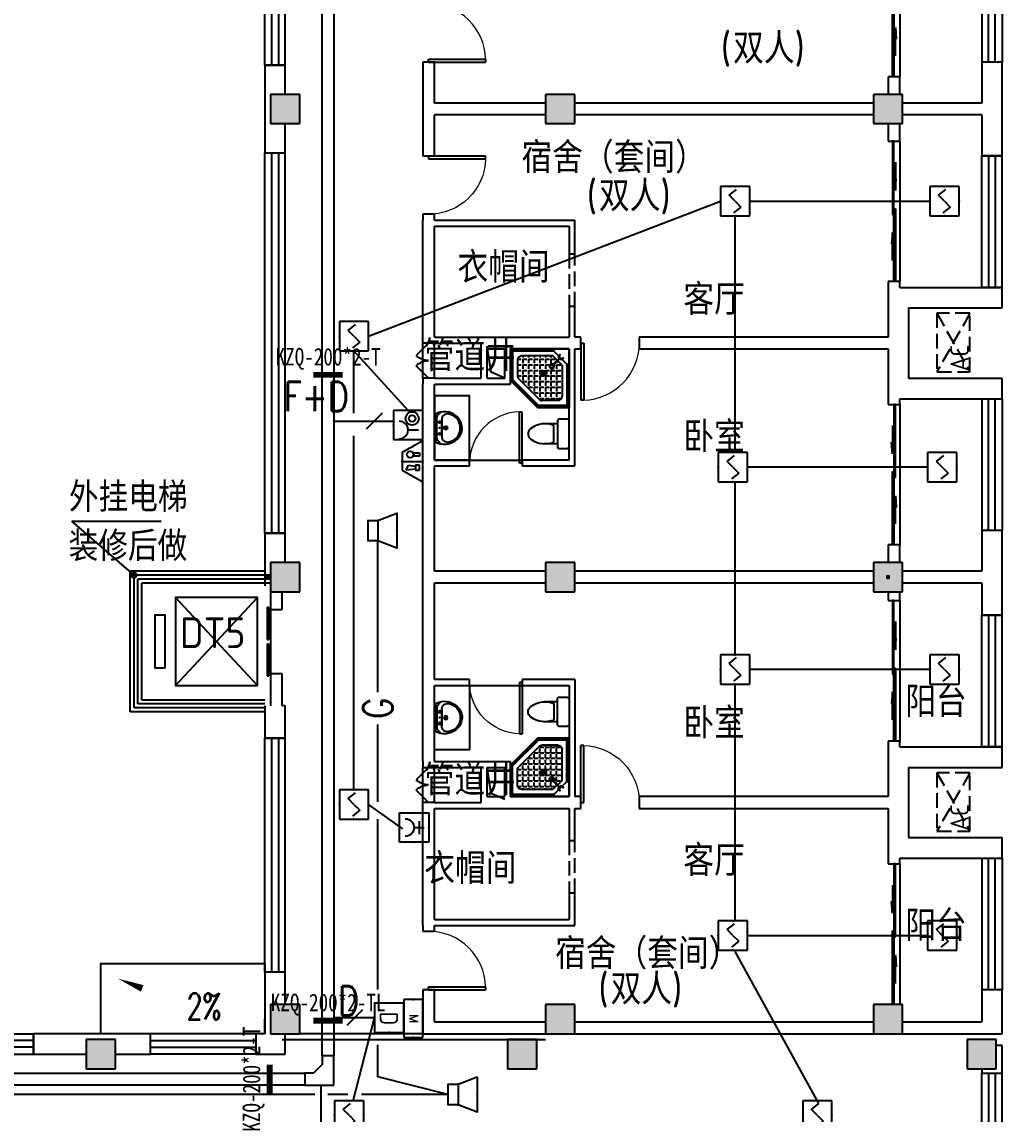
# Model space of a CAD drawing. Extents: x 1725663 to 4653551, y -550461 to 248782.
# Drawn here: x 2376593 to 2393343, y -236846 to -218182 of the extents above; entities that cross this region are included whole.
import ezdxf
from ezdxf.enums import TextEntityAlignment as Align

# ---------------------------------------------------------------- set-up
doc = ezdxf.new("R2010")
doc.units = 0
doc.header["$LTSCALE"] = 1000
doc.linetypes.add('DASH', pattern=[0.35, 0.25, -0.1])
for name, color, linetype in [('0-底图', 7, 'Continuous'), ('A-FLOR-EVTR', 51, 'Continuous'), ('CABLETRAY', 4, 'Continuous'), ('CLAYER', 7, 'Continuous'), ('COLUMN', 255, 'Continuous'), ('DIM-消防', 3, 'Continuous'), ('DIM_LEAD', 3, 'Continuous'), ('DIM_SYMB', 3, 'Continuous'), ('DOOR_FIRE', 4, 'Continuous'), ('EQUIP-广播', 3, 'Continuous'), ('EQUIP-消防', 3, 'Continuous'), ('fur', 253, 'Continuous'), ('PROMPT', 1, 'Continuous'), ('PUB_HATCH', 8, 'Continuous'), ('PUB_TEXT', 7, 'Continuous'), ('WALL', 2, 'Continuous'), ('WINDOW', 4, 'Continuous'), ('WIRE-消防', 1, 'Continuous'), ('WP_F', 1, 'Continuous'), ('抗震支吊架', 2, 'Continuous'), ('洁具', 213, 'Continuous'), ('空调外机', 211, 'Continuous')]:
    doc.layers.add(name, color=color, linetype=linetype)
doc.styles.add('_TCH_DIM', font='SIMPLEX', dxfattribs={"width": 0.8, "height": 5, "bigfont": 'HZTXT'})
doc.styles.add('_TEL_ATTDEF', font='gbenor', dxfattribs={"bigfont": 'gbcbig'})
doc.styles.add('_TEL_DIM', font='SIMPLEX', dxfattribs={"width": 0.8, "height": 3.5, "bigfont": 'HZTXT'})
doc.styles.add('HZ', font='rs.shx', dxfattribs={"width": 0.8, "bigfont": 'hztxt.shx'})
doc.styles.add('kzcad', font='', dxfattribs={"width": 0.8})
doc.styles.get("Standard").update_dxf_attribs({"font": 'geniso.shx', "bigfont": 'hztxt.shx'})
doc.styles.get('kzcad').set_extended_font_data('SimSun')

# ---------------------------------------------------------------- blocks, each defined once
blk = doc.blocks.new('$equip$00002656')
for p, q in [((-0.5, 1), (-0.5, 0)), ((0.5, 1), (-0.5, 1)), ((0.5, 0), (0.5, 1)), ((0, 0.5), (0, 0.15)), ((-0.5, 0), (0.5, 0)), ((-0.219, 0.331), (0.222, 0.331))]:
    blk.add_line(p, q)
at = {"const_width": 0.04}
blk.add_lwpolyline([(-0.5, 1), (0.5, 1), (0.5, 0), (-0.5, 0), (-0.5, 1), (0.5, 1)], dxfattribs=at)
blk.add_arc((0, 0.8), 0.3, 180, 0)
for p in [(0, 1), (-0.5, 0.5), (0.5, 0.5), (0, 0)]:
    blk.add_point(p)
at = {"color": 7, "flags": 1}
for tag, height, p in [('B', 0.4, (0.762, 0.292)), ('A', 0.00002, (0, 0))]:
    blk.add_attdef(tag, text='', height=height, dxfattribs=at).set_placement(p, align=Align.MIDDLE_CENTER)
blk = doc.blocks.new('A$C29581A72')
at = {"layer": 'EQUIP-消防', "xscale": 500, "yscale": 500, "zscale": 500}
blk.add_blockref('$equip$00002656', (358, 98), dxfattribs=at)
at = {"style": 'HZ', "flags": 1}
for tag in ['WHAT', 'SPEC', 'UNIT']:
    blk.add_attdef(tag, (375, 0), '', height=0.001, dxfattribs=at)
blk = doc.blocks.new('$Equip$00002649')
for p, q in [((-0.5, 0.5), (-0.5, -0.5)), ((0.5, 0.5), (-0.5, 0.5)), ((-0.2, 0.2), (0.05, 0.4)), ((0.5, -0.5), (0.5, 0.5)), ((0, 0), (-0.2, 0.2)), ((0, 0), (0.2, -0.2)), ((0.2, -0.2), (-0.05, -0.4)), ((-0.5, -0.5), (0.5, -0.5))]:
    blk.add_line(p, q)
at = {"const_width": 0.02}
blk.add_lwpolyline([(-0.5, 0.5), (0.5, 0.5), (0.5, -0.5), (-0.5, -0.5), (-0.5, 0.5), (0.5, 0.5)], dxfattribs=at)
for p in [(0, 0.5), (-0.5, 0), (0.5, 0), (0, -0.5)]:
    blk.add_point(p)
at = {"color": 7, "flags": 1}
for tag, height, p in [('A', 0.00002, (0, 0)), ('B', 0.4, (0.762, -0.208))]:
    blk.add_attdef(tag, text='', height=height, dxfattribs=at).set_placement(p, align=Align.MIDDLE_CENTER)
blk = doc.blocks.new('$equip_U$00000157(WIN7-PC-dian)')
for p, q in [((-0.65, 0.65), (-0.65, 0)), ((0.65, 0.65), (-0.65, 0.65)), ((0.65, 0), (0.65, 0.65)), ((-0.65, 0), (0.65, 0))]:
    blk.add_line(p, q)
for p in [(0.041, 0.65), (-0.65, 0.325), (0.041, 0), (0.65, 0.325)]:
    blk.add_point(p)
at = {"color": 7, "style": '_TEL_DIM'}
blk.add_attdef('$TEXT$', text='', height=0.3, dxfattribs=at).set_placement((0.006, 0.343), align=Align.MIDDLE_CENTER)
at = {"color": 7, "style": '_TEL_DIM', "flags": 1}
for tag in ['A', 'REMARK']:
    blk.add_attdef(tag, text='', height=0.00002, dxfattribs=at).set_placement((0, 0), align=Align.MIDDLE_CENTER)
at = {"layer": 'EQUIP-消防', "color": 7, "style": '_TEL_DIM', "flags": 1}
blk.add_attdef('REMARK', text='', height=0.00002, dxfattribs=at).set_placement((0, 0), align=Align.MIDDLE_CENTER)
blk.add_attdef('REMARK', text='', height=0.00002, dxfattribs=at).set_placement((0, 0), align=Align.MIDDLE_CENTER)
blk = doc.blocks.new('$equip$00002755')
for p, q in [((0.5, 0.5), (-0.5, 0.5)), ((-0.5, 0.5), (-0.5, -0.5)), ((0.5, -0.5), (0.5, 0.5)), ((-0.5, -0.5), (0.5, -0.5))]:
    blk.add_line(p, q)
at = {"const_width": 0.04}
blk.add_lwpolyline([(-0.5, 0.5), (0.5, 0.5), (0.5, -0.5), (-0.5, -0.5), (-0.5, 0.5), (0.5, 0.5)], dxfattribs=at)
for p in [(0, 0.5), (-0.5, 0), (0.5, 0), (-0.027, -0.5)]:
    blk.add_point(p)
at = {"color": 7}
blk.add_attdef('$TEXT$', text='', height=0.4, dxfattribs=at).set_placement((0.026, -0.008), align=Align.MIDDLE_CENTER)
at = {"color": 7, "flags": 1}
for tag, height, p in [('A', 0.00002, (0, 0)), ('B', 0.4, (0.755, -0.254))]:
    blk.add_attdef(tag, text='', height=height, dxfattribs=at).set_placement(p, align=Align.MIDDLE_CENTER)
blk = doc.blocks.new('$equip$00002655')
for p, q in [((-0.5, 1), (-0.5, 0)), ((0.5, 1), (-0.5, 1)), ((0.5, 0), (0.5, 1)), ((-0.169, 0.5), (-0.169, 0.15)), ((-0.5, 0), (0.5, 0))]:
    blk.add_line(p, q)
at = {"const_width": 0.04}
blk.add_lwpolyline([(-0.5, 1), (0.5, 1), (0.5, 0), (-0.5, 0), (-0.5, 1), (0.5, 1)], dxfattribs=at)
for radius in [0.226, 0.113]:
    blk.add_circle((0.227, 0.36), radius)
blk.add_arc((-0.169, 0.8), 0.3, 180, 0)
for p in [(0, 1), (-0.5, 0.5), (0.5, 0.5), (0, 0)]:
    blk.add_point(p)
at = {"color": 7, "flags": 1}
for tag, height, p in [('B', 0.4, (0.762, 0.292)), ('A', 0.00002, (0, 0))]:
    blk.add_attdef(tag, text='', height=height, dxfattribs=at).set_placement(p, align=Align.MIDDLE_CENTER)
blk = doc.blocks.new('$equip$00002679')
for p, q in [((-0.3, 0.699), (-0.703, 0)), ((-0.264, 0.249), (-0.304, 0.569)), ((-0.304, 0.569), (-0.128, 0.489)), ((0.3, 0.699), (-0.3, 0.699)), ((0.3, 0.699), (-0.3, 0.699)), ((-0.128, 0.489), (-0.168, 0.249)), ((0, 0.699), (0, 0)), ((0.703, 0), (0.3, 0.699)), ((-0.703, 0), (0.703, 0)), ((-0.304, 0.249), (-0.304, 0.113)), ((-0.128, 0.249), (-0.304, 0.249)), ((-0.304, 0.113), (-0.128, 0.113)), ((-0.128, 0.113), (-0.128, 0.249)), ((0.174, 0.11), (0.174, 0.338)), ((0.294, 0.11), (0.174, 0.11)), ((0.294, 0.338), (0.294, 0.11))]:
    blk.add_line(p, q)
at = {"const_width": 0.04}
for points in [[(-0.299, 0.699), (0.301, 0.699), (0.703, 0), (-0.702, 0), (-0.299, 0.699), (0.301, 0.699)], [(-0.3, 0.699), (0.3, 0.699), (0.703, 0), (-0.703, 0), (-0.3, 0.699), (0.3, 0.699)]]:
    blk.add_lwpolyline(points, dxfattribs=at)
blk.add_circle((0.234, 0.43), 0.111)
for p in [(0, 0.699), (-0.501, 0.349), (0, 0), (0.502, 0.349)]:
    blk.add_point(p)
at = {"color": 7, "flags": 1}
for tag, height, p in [('B', 0.4, (0.961, 0.299)), ('A', 0.00002, (0, 0))]:
    blk.add_attdef(tag, text='', height=height, dxfattribs=at).set_placement(p, align=Align.MIDDLE_CENTER)
blk = doc.blocks.new('$TelecSys$00000111')
blk.add_line((0.268, 0.268), (-0.268, -0.268))
at = {"color": 7, "style": '_TEL_DIM', "width": 0.8}
blk.add_attdef('N', text='', height=1, dxfattribs=at).set_placement((-0.212, 0.579), align=Align.MIDDLE)
blk = doc.blocks.new('$equip$00002982')
for p, q in [((0.35, 0.35), (1, 0.6)), ((1, 0.6), (1, -0.6)), ((0, 0.35), (0.35, 0.35)), ((0, 0.35), (0, -0.35)), ((0.35, 0.35), (0.35, -0.35)), ((0.35, -0.35), (0, -0.35)), ((1, -0.6), (0.35, -0.35))]:
    blk.add_line(p, q)
at = {"const_width": 0.04}
blk.add_lwpolyline([(0.35, 0.35), (0, 0.35), (0, -0.35), (0.35, -0.35), (1, -0.6), (1, 0.6), (0.35, 0.35), (0, 0.35)], dxfattribs=at)
for p in [(0, 0), (0.35, 0.35), (1, 0), (0.35, -0.35)]:
    blk.add_point(p)
at = {"color": 7, "style": '_TEL_DIM', "flags": 1}
for tag in ['A', 'REMARK']:
    blk.add_attdef(tag, text='', height=0.00002, dxfattribs=at).set_placement((0, 0), align=Align.MIDDLE_CENTER)
blk = doc.blocks.new('1F平面-CAD导入_dwg_Drawing4_t3_dwg_$plan$00001613-474159-1F-927810-1F')
at = {"layer": '洁具'}
for p, q in [((-30, 250), (-170, 250)), ((-200, 170), (-430, 170)), ((-260, -140), (-260, 140)), ((-200, -170), (-200, -220)), ((-170, -250), (-30, -250))]:
    blk.add_line(p, q, dxfattribs=at)
for points in [[(-200, 220), (-200, 170), (-200, -170), (-430, -170)], [(0, -220), (0, 220)]]:
    blk.add_lwpolyline(points, dxfattribs=at)
for centre, radius, start, end in [((-170, 220), 30, 90, 180), ((-30, 220), 30, 0, 90), ((-590, 0), 110, 123.4509, 236.5491), ((-413, -227), 398, 67.4505, 126.6381), ((-413, 227), 398, 233.3619, 292.5495), ((-170, -220), 30, 180, 270), ((-30, -220), 30, 270, 0)]:
    blk.add_arc(centre, radius, start, end, dxfattribs=at)
blk = doc.blocks.new('$lvtry$00000169')
at = {"color": 0}
for p, q in [((259, -36), (259, 0)), ((259, -36), (36, -259)), ((276, -120), (120, -276)), ((144, -151), (291, -298)), ((151, -144), (298, -291)), ((259, -24), (976, -24)), ((259, -36), (964, -36)), ((270, -213), (270, -143)), ((276, -120), (808, -120)), ((366, -213), (366, -143)), ((462, -213), (462, -143)), ((558, -213), (558, -143)), ((655, -213), (655, -143)), ((751, -213), (751, -143)), ((847, -213), (847, -143)), ((964, -36), (976, -24)), ((964, -36), (964, -525)), ((976, -24), (976, -530)), ((36, -259), (0, -259)), ((24, -259), (24, -976)), ((36, -259), (36, -964)), ((120, -276), (120, -808)), ((120, -309), (147, -309)), ((173, -309), (173, -239)), ((173, -309), (243, -309)), ((173, -405), (173, -335)), ((183, -213), (205, -213)), ((220, -213), (243, -213)), ((270, -213), (340, -213)), ((270, -263), (270, -239)), ((270, -405), (270, -335)), ((334, -309), (340, -309)), ((366, -213), (436, -213)), ((366, -309), (366, -239)), ((366, -309), (436, -309)), ((366, -405), (366, -335)), ((462, -213), (532, -213)), ((462, -309), (462, -239)), ((462, -309), (532, -309)), ((462, -405), (462, -335)), ((558, -213), (628, -213)), ((558, -309), (558, -239)), ((558, -309), (628, -309)), ((558, -405), (558, -335)), ((655, -213), (725, -213)), ((655, -309), (655, -239)), ((655, -309), (725, -309)), ((655, -405), (655, -335)), ((751, -213), (821, -213)), ((751, -309), (751, -239)), ((751, -309), (821, -309)), ((751, -405), (751, -335)), ((847, -213), (880, -213)), ((847, -309), (847, -239)), ((847, -309), (880, -309)), ((847, -405), (847, -335)), ((880, -192), (880, -460)), ((120, -405), (147, -405)), ((120, -501), (147, -501)), ((173, -405), (243, -405)), ((173, -501), (173, -431)), ((173, -501), (243, -501)), ((173, -598), (173, -528)), ((270, -405), (340, -405)), ((270, -501), (270, -431)), ((270, -501), (340, -501)), ((270, -598), (270, -528)), ((366, -405), (379, -405)), ((366, -501), (366, -431)), ((366, -501), (436, -501)), ((366, -598), (366, -528)), ((462, -405), (532, -405)), ((462, -501), (462, -431)), ((462, -501), (532, -501)), ((462, -598), (462, -528)), ((859, -511), (511, -859)), ((964, -525), (525, -964)), ((976, -530), (530, -976)), ((558, -405), (628, -405)), ((558, -501), (558, -431)), ((558, -501), (628, -501)), ((558, -598), (558, -528)), ((655, -405), (725, -405)), ((655, -501), (655, -431)), ((655, -501), (725, -501)), ((655, -598), (655, -528)), ((751, -405), (821, -405)), ((751, -501), (751, -431)), ((751, -501), (821, -501)), ((751, -598), (751, -528)), ((847, -405), (880, -405)), ((847, -501), (847, -431)), ((847, -501), (867, -501)), ((964, -525), (976, -530)), ((120, -598), (147, -598)), ((120, -694), (147, -694)), ((173, -598), (243, -598)), ((173, -694), (173, -624)), ((173, -694), (243, -694)), ((173, -790), (173, -720)), ((270, -598), (340, -598)), ((270, -694), (270, -624)), ((270, -694), (340, -694)), ((270, -790), (270, -720)), ((366, -598), (436, -598)), ((366, -694), (366, -624)), ((366, -694), (436, -694)), ((366, -790), (366, -720)), ((462, -598), (532, -598)), ((462, -694), (462, -624)), ((462, -694), (532, -694)), ((462, -790), (462, -720)), ((558, -598), (628, -598)), ((558, -694), (558, -624)), ((558, -694), (628, -694)), ((558, -790), (558, -720)), ((655, -598), (725, -598)), ((655, -694), (655, -624)), ((655, -694), (676, -694)), ((751, -598), (773, -598)), ((120, -790), (147, -790)), ((173, -790), (243, -790)), ((173, -878), (173, -816)), ((192, -880), (460, -880)), ((270, -790), (340, -790)), ((270, -880), (270, -816)), ((366, -790), (436, -790)), ((366, -880), (366, -816)), ((462, -790), (532, -790)), ((462, -880), (462, -816)), ((558, -790), (580, -790)), ((36, -964), (24, -976)), ((24, -976), (530, -976)), ((36, -964), (525, -964)), ((525, -964), (530, -976))]:
    blk.add_line(p, q, dxfattribs=at)
blk.add_lwpolyline([(0, 0), (0, -1000), (540, -1000), (1000, -540), (1000, 0)], close=True)
for points in [[(0, 0), (0, -1000)], [(0, 0), (1000, 0)], [(1000, 0), (1000, -540)], [(136, -190), (148, -178), (132, -162), (121, -174)], [(190, -136), (178, -148), (162, -132), (174, -121)], [(1000, -540), (540, -1000)], [(0, -1000), (540, -1000)]]:
    blk.add_lwpolyline(points, close=True, dxfattribs=at)
for radius in [43.8, 31.1]:
    blk.add_circle((416, -428), radius, dxfattribs=at)
for centre, radius, start, end in [((808, -192), 72, 0, 90), ((296, -296), 40.6, 142.583, 128.4197), ((296, -296), 28.6, 145.828, 125.6599), ((808, -460), 72, 315, 0), ((192, -808), 72, 180, 270), ((460, -808), 72, 270, 315)]:
    blk.add_arc(centre, radius, start, end, dxfattribs=at)
for p in [(103, -156, 0), (156, -102, 0), (416, -428, 0)]:
    blk.add_point(p, dxfattribs=at)
blk = doc.blocks.new('$lvtry$00000178')
at = {"color": 0}
for p, q in [((-238, 0), (238, 0)), ((-214, -36), (-272, -91)), ((-180, -23), (180, -23)), ((-142, -105), (140, -105)), ((140, -105), (-142, -105)), ((216, -37), (268, -91))]:
    blk.add_line(p, q, dxfattribs=at)
blk.add_lwpolyline([(-104, -430, 0.224698), (110, -425, 0.348046), (269, -79), (239, 0), (-241, 0), (-271, -79, 0.356844)], format="xyb", close=True, dxfattribs=at)
for centre, radius in [((-100, -65), 16.3), ((1, -172), 31.6), ((100, -65), 16.3)]:
    blk.add_circle(centre, radius, dxfattribs=at)
at = {"color": 0, "lineweight": 13}
blk.add_circle((1, -172), 23, dxfattribs=at)
at = {"color": 0}
for centre, radius, start, end in [((-142, -205), 100, 90, 190.5602), ((-180, -73), 50, 90, 133.181), ((140, -205), 100, 349.4398, 90), ((180, -73), 50, 44.5607, 90), ((-1, -179), 243, 190.5602, 349.4398)]:
    blk.add_arc(centre, radius, start, end, dxfattribs=at)
for p in [(0, -65), (1, -172)]:
    blk.add_point(p, dxfattribs=at)
blk = doc.blocks.new('A$C70365C93')
at = {"layer": '洁具'}
blk.add_lwpolyline([(-1900, 2300), (-1900, 1700), (-800, 1700), (-800, 2300)], close=True, dxfattribs=at)
blk.add_blockref('$lvtry$00000178', (-1350, 2280), dxfattribs=at)
at = {"layer": '洁具', "rotation": 180}
blk.add_blockref('$lvtry$00000169', (0, 0), dxfattribs=at)
at = {"layer": '洁具', "extrusion": (0, 0, -1), "xscale": -1, "zscale": -1, "rotation": 90}
blk.add_blockref('1F平面-CAD导入_dwg_Drawing4_t3_dwg_$plan$00001613-474159-1F-927810-1F', (1450, 0), dxfattribs=at)
blk = doc.blocks.new('A$Cf5a72a1b')
at = {"layer": '空调外机', "linetype": 'DASH'}
for p, q in [((1000, 563), (0, 0)), ((1000, 0), (0, 563))]:
    blk.add_line(p, q, dxfattribs=at)
blk.add_lwpolyline([(1000, 563), (0, 563), (0, 0), (1000, 0)], close=True, dxfattribs=at)
at = {"layer": 'PUB_TEXT'}
blk.add_text('AC', height=315, dxfattribs=at).set_placement((5, 18))
blk = doc.blocks.new('$TCHSYS$WIN2D')
for p, q in [((-0.5, 0.5), (0.5, 0.5)), ((-0.5, 0.5), (-0.5, -0.5)), ((0.5, 0.5), (0.5, -0.5)), ((0.5, 0.1667), (-0.5, 0.1667)), ((0.5, -0.1667), (-0.5, -0.1667)), ((-0.5, -0.5), (0.5, -0.5))]:
    blk.add_line(p, q)
blk = doc.blocks.new('$WINLIB2D$00000001')
at = {"color": 0}
for points in [[(-0.5, 0.5), (-0.5, -0.5)], [(-0.5, 0.5), (0.5, 0.5)], [(0.5, -0.5), (0.5, 0.5)], [(0.5, 0.1667), (-0.5, 0.1667)], [(0.5, -0.1667), (-0.5, -0.1667)], [(-0.5, -0.5), (0.5, -0.5)]]:
    blk.add_lwpolyline(points, dxfattribs=at)
blk = doc.blocks.new('$DorLib2D$00000131')
at = {"color": 0, "linetype": 'Continuous'}
for p, q in [((0.15, 0.125), (0.2319, 0.1973)), ((0.2319, 0.1973), (0.2319, 0.125)), ((-0.5, 0.125), (-0.5, 0)), ((0.0192, 0.125), (-0.5, 0.125)), ((0.0192, 0), (0.0192, 0.125)), ((0.35, 0.125), (0.15, 0.125)), ((-0.5, 0), (0.0192, 0)), ((-0.024, 0), (0.5, 0)), ((-0.024, -0.125), (-0.024, 0)), ((0.5, 0), (0.5, -0.125)), ((-0.35, -0.125), (-0.15, -0.125)), ((-0.2319, -0.1973), (-0.2319, -0.125)), ((-0.15, -0.125), (-0.2319, -0.1973)), ((0.5, -0.125), (-0.024, -0.125))]:
    blk.add_line(p, q, dxfattribs=at)
blk = doc.blocks.new('$DorLib2D$00000116')
at = {"color": 0}
for p, q in [((-0.5, 0), (-0.146, 0.354)), ((0.5, 0), (0.146, 0.354))]:
    blk.add_line(p, q, dxfattribs=at)
for centre, start, end in [((-0.5, 0), 0, 45), ((0.5, 0), 135, 180)]:
    blk.add_arc(centre, 0.5, start, end, dxfattribs=at)
blk = doc.blocks.new('$DorLib2D$00000001')
for p, q in [((0.45, 0.975), (0.5, 0.975)), ((0.45, 0), (0.45, 0.975)), ((0.5, 0), (0.5, 0.975)), ((0.5, 0), (0.45, 0))]:
    blk.add_line(p, q)
at = {"lineweight": 13}
blk.add_arc((0.475, 0), 0.975, 91.4693, 180, dxfattribs=at)
blk = doc.blocks.new('$DORLIB2D$00000127')
at = {"color": 0}
for points in [[(-0.533, 0.795), (-0.533, 0.69)], [(-0.033, 0.795), (-0.533, 0.795)], [(-0.033, 0.69), (-0.533, 0.69)], [(-0.033, 0.795), (-0.033, 0.69)], [(0.533, 0.795), (0.033, 0.795)], [(0.033, 0.795), (0.033, 0.69)], [(0.533, 0.69), (0.033, 0.69)], [(0.533, 0.795), (0.533, 0.69)], [(0.5, 0.5), (-0.5, 0.5)]]:
    blk.add_lwpolyline(points, dxfattribs=at)
blk = doc.blocks.new('ghgd')
at = {"layer": 'PUB_HATCH'}
for points in [[(1591707, -138287.8), (1591707, -138787.8), (1592207, -138787.8), (1592207, -138287.8)], [(1596407, -138287.8), (1596407, -138787.8), (1596907, -138787.8), (1596907, -138287.8)], [(1602007, -138287.8), (1602007, -138787.8), (1602507, -138787.8), (1602507, -138287.8)], [(1591707, -146287.8), (1591707, -146787.8), (1592207, -146787.8), (1592207, -146287.8)], [(1596407, -146287.8), (1596407, -146787.8), (1596907, -146787.8), (1596907, -146287.8)], [(1602007, -146287.8), (1602007, -146787.8), (1602507, -146787.8), (1602507, -146287.8)], [(1591707, -153837.8), (1591707, -154337.8), (1592207, -154337.8), (1592207, -153837.8)], [(1596407, -153837.8), (1596407, -154337.8), (1596907, -154337.8), (1596907, -153837.8)], [(1602007, -153837.8), (1602007, -154337.8), (1602507, -154337.8), (1602507, -153837.8)], [(1588557, -154937.8), (1589057, -154937.8), (1589057, -154437.8), (1588557, -154437.8)], [(1595757, -154937.8), (1596257, -154937.8), (1596257, -154437.8), (1595757, -154437.8)], [(1603607, -154937.8), (1604107, -154937.8), (1604107, -154437.8), (1603607, -154437.8)]]:
    blk.add_hatch(color=256, dxfattribs=at).paths.add_polyline_path(points)
for points in [[(1595707, -143137.8), (1595476.7, -143034.2), (1595407, -142587.8)], [(1595707, -150337.8), (1595476.7, -150234.2), (1595407, -149787.8)]]:
    blk.add_lwpolyline(points)
at = {"layer": 'A-FLOR-EVTR'}
for p, q in [((1591482, -148387.8), (1590082, -146887.8)), ((1590082, -148387.8), (1591482, -146887.8))]:
    blk.add_line(p, q, dxfattribs=at)
for points in [[(1591482, -148387.8), (1591482, -146887.8), (1590082, -146887.8), (1590082, -148387.8)], [(1589907, -148087.8), (1589907, -147187.8), (1589732, -147187.8), (1589732, -148087.8)]]:
    blk.add_lwpolyline(points, close=True, dxfattribs=at)
at = {"layer": 'COLUMN'}
for p, q in [((1591707, -138287.8), (1591707, -138787.8)), ((1592207, -138287.8), (1591707, -138287.8)), ((1592207, -138787.8), (1592207, -138287.8)), ((1596407, -138287.8), (1596407, -138787.8)), ((1596907, -138287.8), (1596407, -138287.8)), ((1596907, -138787.8), (1596907, -138287.8)), ((1602007, -138287.8), (1602007, -138787.8)), ((1602507, -138287.8), (1602007, -138287.8)), ((1602507, -138787.8), (1602507, -138287.8)), ((1591707, -138787.8), (1592207, -138787.8)), ((1596407, -138787.8), (1596907, -138787.8)), ((1602007, -138787.8), (1602507, -138787.8)), ((1591707, -146287.8), (1591707, -146787.8)), ((1592207, -146287.8), (1591707, -146287.8)), ((1592207, -146787.8), (1592207, -146287.8)), ((1596407, -146287.8), (1596407, -146787.8)), ((1596907, -146287.8), (1596407, -146287.8)), ((1596907, -146787.8), (1596907, -146287.8)), ((1602007, -146287.8), (1602007, -146787.8)), ((1602507, -146287.8), (1602007, -146287.8)), ((1602507, -146787.8), (1602507, -146287.8)), ((1591707, -146787.8), (1592207, -146787.8)), ((1596407, -146787.8), (1596907, -146787.8)), ((1602007, -146787.8), (1602507, -146787.8)), ((1591707, -153837.8), (1591707, -154337.8)), ((1592207, -153837.8), (1591707, -153837.8)), ((1592207, -154337.8), (1592207, -153837.8)), ((1596407, -153837.8), (1596407, -154337.8)), ((1596907, -153837.8), (1596407, -153837.8)), ((1596907, -154337.8), (1596907, -153837.8)), ((1602007, -153837.8), (1602007, -154337.8)), ((1602507, -153837.8), (1602007, -153837.8)), ((1602507, -154337.8), (1602507, -153837.8)), ((1591707, -154337.8), (1592207, -154337.8)), ((1596407, -154337.8), (1596907, -154337.8)), ((1602007, -154337.8), (1602507, -154337.8)), ((1589057, -154437.8), (1588557, -154437.8)), ((1588557, -154437.8), (1588557, -154937.8)), ((1589057, -154937.8), (1589057, -154437.8)), ((1596257, -154437.8), (1595757, -154437.8)), ((1595757, -154437.8), (1595757, -154937.8)), ((1596257, -154937.8), (1596257, -154437.8)), ((1604107, -154437.8), (1603607, -154437.8)), ((1603607, -154437.8), (1603607, -154937.8)), ((1604107, -154937.8), (1604107, -154437.8)), ((1588557, -154937.8), (1589057, -154937.8)), ((1595757, -154937.8), (1596257, -154937.8)), ((1603607, -154937.8), (1604107, -154937.8))]:
    blk.add_line(p, q, dxfattribs=at)
at = {"layer": 'Defpoints'}
blk.add_lwpolyline([(1588807, -154337.8), (1588807, -153137.8), (1591607, -153137.8), (1591607, -154337.8)], dxfattribs=at)
at = {"layer": 'DIM_LEAD'}
for p, q in [((1589373.7, -146504.4), (1588312.8, -145579.6)), ((1588312.8, -145579.6), (1589838.3, -145579.6))]:
    blk.add_line(p, q, dxfattribs=at)
at = {"layer": 'DIM_LEAD', "const_width": 60}
blk.add_lwpolyline([(1589396.3, -146524.1, 1), (1589351, -146484.7, 1)], format="xyb", close=True, dxfattribs=at)
at = {"layer": 'DIM_SYMB'}
blk.add_lwpolyline([(1590129.5, -153812.5, 0, 0, 0), (1589095.5, -153395.9, 0, 120, 0), (1589512.9, -153564.1, 0, 0, 0)], format="xyseb", dxfattribs=at)
at = {"layer": 'DOOR_FIRE'}
for p, q in [((1594307, -143137.8), (1594307, -142537.8)), ((1594507, -143137.8), (1594507, -142537.8)), ((1594307, -150387.8), (1594307, -149787.8)), ((1594507, -150387.8), (1594507, -149787.8))]:
    blk.add_line(p, q, dxfattribs=at)
at = {"layer": 'fur'}
for p, q in [((1594307, -154337.8), (1592207, -154337.8)), ((1591907, -154437.8), (1596407, -154437.8))]:
    blk.add_line(p, q, dxfattribs=at)
at = {"layer": 'PROMPT'}
for p, q in [((1602238, -146556.8), (1602276, -146518.8)), ((1602238, -146518.8), (1602276, -146556.8))]:
    blk.add_line(p, q, dxfattribs=at)
blk.add_lwpolyline([(1602238, -146556.8), (1602276, -146556.8), (1602276, -146518.8), (1602238, -146518.8)], close=True, dxfattribs=at)
at = {"layer": 'WALL'}
for p, q in [((1594507, -137737.8), (1594307, -137737.8)), ((1594307, -137737.8), (1594307, -138537.8)), ((1594507, -138437.8), (1594507, -137737.8)), ((1604207, -137737.8), (1603857, -137737.8)), ((1603857, -137737.8), (1603857, -138437.8)), ((1604207, -138537.8), (1604207, -137737.8)), ((1591957, -137787.8), (1591607, -137787.8)), ((1591607, -137787.8), (1591607, -138537.8)), ((1591957, -138287.8), (1591957, -137787.8)), ((1602457, -137987.8), (1602257, -137987.8)), ((1602257, -137987.8), (1602257, -138287.8)), ((1602457, -138287.8), (1602457, -137987.8)), ((1596407, -138437.8), (1594507, -138437.8)), ((1602007, -138437.8), (1596907, -138437.8)), ((1603857, -138437.8), (1602507, -138437.8)), ((1591607, -138537.8), (1591607, -139287.8)), ((1594307, -138537.8), (1594307, -139337.8)), ((1596407, -138637.8), (1594507, -138637.8)), ((1594507, -139337.8), (1594507, -138637.8)), ((1602007, -138637.8), (1596907, -138637.8)), ((1603857, -138637.8), (1602507, -138637.8)), ((1603857, -138637.8), (1603857, -139337.8)), ((1604207, -139337.8), (1604207, -138537.8)), ((1591957, -139287.8), (1591957, -138787.8)), ((1602257, -138787.8), (1602257, -139087.8)), ((1602457, -139087.8), (1602457, -138787.8)), ((1602257, -139087.8), (1602457, -139087.8)), ((1591607, -139287.8), (1591957, -139287.8)), ((1594307, -139337.8), (1594507, -139337.8)), ((1603857, -139337.8), (1604207, -139337.8)), ((1594507, -140337.8), (1594307, -140337.8)), ((1594307, -140337.8), (1594307, -140437.8)), ((1594507, -140437.8), (1594507, -140337.8)), ((1594307, -142537.8), (1594307, -140437.8)), ((1594507, -140437.8), (1596907, -140437.8)), ((1594507, -142437.8), (1594507, -140537.8)), ((1594507, -140537.8), (1596807, -140537.8)), ((1596807, -140537.8), (1596807, -141012.8)), ((1596907, -141012.8), (1596907, -140437.8)), ((1596807, -141012.8), (1596907, -141012.8)), ((1602457, -141487.8), (1602257, -141487.8)), ((1602257, -141487.8), (1602257, -141837.8)), ((1602457, -141587.8), (1602457, -141487.8)), ((1602457, -141587.8), (1603857, -141587.8)), ((1604207, -141587.8), (1603857, -141587.8)), ((1604207, -141937.8), (1604207, -141587.8)), ((1602257, -141837.8), (1602257, -142437.8)), ((1596907, -141912.8), (1596807, -141912.8)), ((1596807, -141912.8), (1596807, -142437.8)), ((1596907, -142437.8), (1596907, -141912.8)), ((1602607, -141937.8), (1602607, -142537.8)), ((1602607, -141937.8), (1604207, -141937.8)), ((1594507, -142537.8), (1594307, -142537.8)), ((1594507, -142437.8), (1595307, -142437.8)), ((1594507, -142537.8), (1595307, -142537.8)), ((1595307, -142437.8), (1595707, -142437.8)), ((1595307, -143137.8), (1595307, -142537.8)), ((1595707, -142437.8), (1596807, -142437.8)), ((1597007, -142437.8), (1596907, -142437.8)), ((1597007, -142637.8), (1597007, -142437.8)), ((1602257, -142437.8), (1598007, -142437.8)), ((1598007, -142437.8), (1598007, -142637.8)), ((1602607, -142537.8), (1602607, -143137.8)), ((1595407, -143137.8), (1595407, -142637.8)), ((1595407, -142637.8), (1595707, -142637.8)), ((1595707, -143137.8), (1595707, -142637.8)), ((1595807, -142637.8), (1596807, -142637.8)), ((1595807, -143237.8), (1595807, -142637.8)), ((1596807, -144537.8), (1596807, -142637.8)), ((1596907, -144637.8), (1596907, -142637.8)), ((1596907, -142637.8), (1597007, -142637.8)), ((1598007, -142637.8), (1602257, -142637.8)), ((1602257, -142637.8), (1602257, -143237.8)), ((1594507, -143137.8), (1594307, -143137.8)), ((1594307, -143137.8), (1594307, -143237.8)), ((1594507, -143137.8), (1595307, -143137.8)), ((1595407, -143137.8), (1595707, -143137.8)), ((1602607, -143137.8), (1604207, -143137.8)), ((1604207, -143487.8), (1604207, -143137.8)), ((1594307, -144637.8), (1594307, -143237.8)), ((1594507, -144537.8), (1594507, -143237.8)), ((1594507, -143237.8), (1595307, -143237.8)), ((1595307, -143237.8), (1595807, -143237.8)), ((1602257, -143237.8), (1602257, -143587.8)), ((1602457, -143587.8), (1602457, -143487.8)), ((1602457, -143487.8), (1603857, -143487.8)), ((1603857, -143487.8), (1604207, -143487.8)), ((1602257, -143587.8), (1602457, -143587.8)), ((1594307, -146537.8), (1594307, -144637.8)), ((1595107, -144537.8), (1594507, -144537.8)), ((1594507, -144637.8), (1595107, -144637.8)), ((1594507, -146437.8), (1594507, -144637.8)), ((1595107, -144637.8), (1595107, -144537.8)), ((1596807, -144537.8), (1596007, -144537.8)), ((1596007, -144537.8), (1596007, -144637.8)), ((1596007, -144637.8), (1596907, -144637.8)), ((1604207, -145737.8), (1603857, -145737.8)), ((1603857, -145737.8), (1603857, -146437.8)), ((1604207, -146537.8), (1604207, -145737.8)), ((1591957, -145787.8), (1591607, -145787.8)), ((1591607, -145787.8), (1591607, -146537.8)), ((1591957, -146287.8), (1591957, -145787.8)), ((1602457, -145987.8), (1602257, -145987.8)), ((1602257, -145987.8), (1602257, -146287.8)), ((1602457, -146287.8), (1602457, -145987.8)), ((1589307, -148837.8), (1589307, -146437.8)), ((1591607, -146437.8), (1589307, -146437.8)), ((1589373.7, -148771.1), (1589373.7, -146504.4)), ((1591707, -146504.4), (1589373.7, -146504.4)), ((1596407, -146437.8), (1594507, -146437.8)), ((1602007, -146437.8), (1596907, -146437.8)), ((1603857, -146437.8), (1602507, -146437.8)), ((1589440.3, -148704.4), (1589440.3, -146571.1)), ((1591707, -146571.1), (1589440.3, -146571.1)), ((1589507, -148637.8), (1589507, -146637.8)), ((1591707, -146637.8), (1589507, -146637.8)), ((1591607, -146537.8), (1591607, -146687.8)), ((1591707, -146537.8), (1591607, -146537.8)), ((1591807, -146537.8), (1591807, -146537.8)), ((1591807, -146612.8), (1591807, -146612.8)), ((1591807, -146687.8), (1591807, -146687.8)), ((1594307, -148287.8), (1594307, -146537.8)), ((1596407, -146637.8), (1594507, -146637.8)), ((1594507, -148287.8), (1594507, -146637.8)), ((1602007, -146637.8), (1596907, -146637.8)), ((1602232, -146537.8), (1602232, -146537.8)), ((1602244.5, -146537.8), (1602244.5, -146537.8)), ((1602257, -146537.8), (1602257, -146537.8)), ((1603857, -146637.8), (1602507, -146637.8)), ((1603857, -146637.8), (1603857, -147187.8)), ((1604207, -147187.8), (1604207, -146537.8)), ((1591707, -146787.8), (1591707, -147087.8)), ((1591907, -147087.8), (1591907, -146787.8)), ((1602257, -146787.8), (1602257, -146937.8)), ((1602457, -146937.8), (1602457, -146787.8)), ((1602257, -146937.8), (1602457, -146937.8)), ((1591707, -147087.8), (1591907, -147087.8)), ((1603857, -147187.8), (1604207, -147187.8)), ((1591907, -148187.8), (1591707, -148187.8)), ((1591707, -148187.8), (1591707, -148737.8)), ((1591907, -148737.8), (1591907, -148187.8)), ((1594307, -149687.8), (1594307, -148287.8)), ((1595107, -148287.8), (1594507, -148287.8)), ((1595107, -148387.8), (1595107, -148287.8)), ((1596907, -148287.8), (1596007, -148287.8)), ((1596007, -148287.8), (1596007, -148387.8)), ((1596907, -148287.8), (1596907, -150287.8)), ((1594507, -149687.8), (1594507, -148387.8)), ((1594507, -148387.8), (1595107, -148387.8)), ((1596007, -148387.8), (1596807, -148387.8)), ((1596807, -148387.8), (1596807, -150287.8)), ((1591607, -148704.4), (1589440.3, -148704.4)), ((1591607, -148637.8), (1589507, -148637.8)), ((1591607, -148737.8), (1591607, -149287.8)), ((1591957, -148737.8), (1591907, -148737.8)), ((1591957, -149287.8), (1591957, -148737.8)), ((1591607, -148837.8), (1589307, -148837.8)), ((1591607, -148771.1), (1589373.7, -148771.1)), ((1591607, -149287.8), (1591957, -149287.8)), ((1602457, -149337.8), (1602257, -149337.8)), ((1602257, -149337.8), (1602257, -149687.8)), ((1602457, -149437.8), (1602457, -149337.8)), ((1602457, -149437.8), (1603857, -149437.8)), ((1604207, -149437.8), (1603857, -149437.8)), ((1604207, -149787.8), (1604207, -149437.8)), ((1594307, -149687.8), (1594307, -149787.8)), ((1594307, -149787.8), (1594507, -149787.8)), ((1594507, -149687.8), (1595307, -149687.8)), ((1594507, -149787.8), (1595307, -149787.8)), ((1595307, -149687.8), (1595807, -149687.8)), ((1595307, -150387.8), (1595307, -149787.8)), ((1595407, -150287.8), (1595407, -149787.8)), ((1595407, -149787.8), (1595707, -149787.8)), ((1595707, -150287.8), (1595707, -149787.8)), ((1595807, -150287.8), (1595807, -149687.8)), ((1602257, -149687.8), (1602257, -150287.8)), ((1602607, -149787.8), (1602607, -150387.8)), ((1602607, -149787.8), (1604207, -149787.8)), ((1594507, -150387.8), (1594307, -150387.8)), ((1594307, -152487.8), (1594307, -150387.8)), ((1594507, -150387.8), (1595307, -150387.8)), ((1595407, -150287.8), (1595707, -150287.8)), ((1595807, -150287.8), (1596807, -150287.8)), ((1597007, -150287.8), (1596907, -150287.8)), ((1597007, -150487.8), (1597007, -150287.8)), ((1602257, -150287.8), (1598007, -150287.8)), ((1598007, -150287.8), (1598007, -150487.8)), ((1602607, -150387.8), (1602607, -150987.8)), ((1594507, -150487.8), (1595307, -150487.8)), ((1594507, -152387.8), (1594507, -150487.8)), ((1595307, -150487.8), (1595707, -150487.8)), ((1595707, -150487.8), (1596807, -150487.8)), ((1596807, -150487.8), (1596807, -151037.8)), ((1596907, -151037.8), (1596907, -150487.8)), ((1596907, -150487.8), (1597007, -150487.8)), ((1598007, -150487.8), (1602257, -150487.8)), ((1602257, -150487.8), (1602257, -151087.8)), ((1602607, -150987.8), (1604207, -150987.8)), ((1604207, -151337.8), (1604207, -150987.8)), ((1596807, -151037.8), (1596907, -151037.8)), ((1602257, -151087.8), (1602257, -151437.8)), ((1602457, -151437.8), (1602457, -151337.8)), ((1602457, -151337.8), (1603857, -151337.8)), ((1603857, -151337.8), (1604207, -151337.8)), ((1602257, -151437.8), (1602457, -151437.8)), ((1596907, -151937.8), (1596807, -151937.8)), ((1596807, -151937.8), (1596807, -152387.8)), ((1596907, -152487.8), (1596907, -151937.8)), ((1594507, -152387.8), (1596807, -152387.8)), ((1594307, -152487.8), (1594307, -152587.8)), ((1594307, -152587.8), (1594507, -152587.8)), ((1594507, -152587.8), (1594507, -152487.8)), ((1594507, -152487.8), (1596907, -152487.8)), ((1591957, -153287.8), (1591607, -153287.8)), ((1591607, -153287.8), (1591607, -154087.8)), ((1591957, -153837.8), (1591957, -153287.8)), ((1594507, -153587.8), (1594307, -153587.8)), ((1594307, -153587.8), (1594307, -154337.8)), ((1594507, -154137.8), (1594507, -153587.8)), ((1604207, -153587.8), (1603857, -153587.8)), ((1603857, -153587.8), (1603857, -154137.8)), ((1604207, -154337.8), (1604207, -153587.8)), ((1591607, -154337.8), (1591607, -154087.8)), ((1594507, -154137.8), (1596407, -154137.8)), ((1596907, -154137.8), (1602007, -154137.8)), ((1602507, -154137.8), (1603857, -154137.8)), ((1588807, -154337.8), (1587657, -154337.8)), ((1587657, -154337.8), (1587657, -154687.8)), ((1589657, -154337.8), (1588807, -154337.8)), ((1589657, -154687.8), (1589657, -154337.8)), ((1591607, -154337.8), (1591457, -154337.8)), ((1591457, -154337.8), (1591457, -154687.8)), ((1591957, -154687.8), (1591957, -154337.8)), ((1594307, -154337.8), (1596407, -154337.8)), ((1596907, -154337.8), (1602007, -154337.8)), ((1602507, -154337.8), (1604207, -154337.8)), ((1604207, -154537.8), (1604107, -154537.8)), ((1604207, -155012.8), (1604207, -154537.8)), ((1587657, -154687.8), (1588557, -154687.8)), ((1589057, -154687.8), (1589657, -154687.8)), ((1591457, -154687.8), (1591957, -154687.8)), ((1603857, -154937.8), (1603857, -155012.8)), ((1603857, -155012.8), (1604207, -155012.8))]:
    blk.add_line(p, q, dxfattribs=at)
at = {"layer": 'WINDOW'}
for p, q in [((1602457, -135587.8), (1602457, -137987.8)), ((1602457, -139087.8), (1602457, -141487.8)), ((1602457, -143587.8), (1602457, -145987.8)), ((1595107, -144537.8), (1596007, -144537.8)), ((1602457, -146937.8), (1602457, -149337.8)), ((1595107, -148387.8), (1596007, -148387.8)), ((1602457, -151437.8), (1602457, -153837.8))]:
    blk.add_line(p, q, dxfattribs=at)
at = {"layer": 'WINDOW', "linetype": 'DASH'}
for p, q in [((1596807, -141012.8), (1596807, -141912.8)), ((1596907, -141912.8), (1596907, -141012.8)), ((1596807, -151037.8), (1596807, -151937.8)), ((1596907, -151937.8), (1596907, -151037.8))]:
    blk.add_line(p, q, dxfattribs=at)
for name, p, rotation in [('A$Cf5a72a1b', (1603655.1, -143029), 90), ('A$C70365C93', (1596807, -142637.8), 89.99999999999997), ('A$Cf5a72a1b', (1603655.1, -150879), 90)]:
    blk.add_blockref(name, p, dxfattribs=dict(rotation=rotation))
at = {"xscale": -1, "rotation": 89.99999999992463}
blk.add_blockref('A$C70365C93', (1596807, -150287.8), dxfattribs=at)
at = {"layer": 'DOOR_FIRE', "xscale": -600, "yscale": 600, "zscale": 200, "rotation": 90}
for p in [(1594407, -142837.8), (1594407, -150087.8)]:
    blk.add_blockref('$DorLib2D$00000116', p, dxfattribs=at)
at = {"layer": 'WINDOW'}
for name, p, xscale, yscale, zscale, rotation in [('$TCHSYS$WIN2D', (1591782, -134537.8), -6500, -350, -6500, 269.9999999999716), ('$WINLIB2D$00000001', (1604032, -136612.8), -2249.999999993481, 350, -2249.999999993481, 90), ('$DorLib2D$00000131', (1602357, -136787.8), 2400, 200, 2400, 270), ('$DorLib2D$00000001', (1594407, -137237.8), -1000, -1000, -1000, 90), ('$DorLib2D$00000131', (1602357, -140287.8), -2400, 200, -2400, 270), ('$TCHSYS$WIN2D', (1591782, -142537.8), -6500, -350, -6500, 269.9999999999716), ('$DorLib2D$00000001', (1594407, -139837.8), 1000, -1000, 1000, 90.000000000007), ('$WINLIB2D$00000001', (1604032, -140462.8), 2249.999999993481, 350, 2249.999999993481, 90), ('$DorLib2D$00000001', (1597507, -142537.8), -1000, -1000, -1000, 359.9999999999442), ('$WINLIB2D$00000001', (1604032, -144612.8), -2249.999999993481, 350, -2249.999999993481, 90), ('$DorLib2D$00000131', (1602357, -144787.8), 2400, 200, 2400, 270), ('$DORLIB2D$00000127', (1591807, -147637.8), 1100, 200, 1100, 90.00000000085898), ('$DorLib2D$00000131', (1602357, -148137.8), -2400, 200, -2400, 270), ('$WINLIB2D$00000001', (1604032, -148312.8), 2249.999999993481, 350, 2249.999999993481, 90), ('$TCHSYS$WIN2D', (1591782, -151287.8), 4000, -350, 4000, 90), ('$DorLib2D$00000001', (1597507, -150387.8), -1000, 1000, -1000, 359.9999999999442), ('$WINLIB2D$00000001', (1604032, -152462.8), -2249.999999993481, 350, -2249.999999993481, 90), ('$DorLib2D$00000131', (1602357, -152637.8), 2400, 200, 2400, 270), ('$DorLib2D$00000001', (1594407, -153087.8), -1000, -1000, -1000, 90), ('$WINLIB2D$00000001', (1604032, -155712.8), -1400, 350, -1400, 269.9999999999944)]:
    blk.add_blockref(name, p, dxfattribs=dict(at, xscale=xscale, yscale=yscale, zscale=zscale, rotation=rotation))
for name, p, xscale, yscale, zscale in [('$DorLib2D$00000001', (1595557, -144587.8), 900, 900, 900), ('$DorLib2D$00000001', (1595557, -148337.8), 900, -900, 900), ('$WINLIB2D$00000001', (1586757, -154512.8), 1800, 350, 1800), ('$WINLIB2D$00000001', (1590557, -154512.8), -1800, 350, -1800)]:
    blk.add_blockref(name, p, dxfattribs=dict(at, xscale=xscale, yscale=yscale, zscale=zscale))
at = {"layer": 'CLAYER'}
for s, p in [('管道井', (1594324.1, -143017.5)), ('管道井', (1594324.1, -150267.5)), ('衣帽间', (1594333.5, -151779.9))]:
    blk.add_text(s, height=525, dxfattribs=at).set_placement(p)
at = {"layer": 'PUB_TEXT'}
for s, p in [('(', (1599399.2, -137763.2)), ('双人', (1599609.2, -137763.2)), (')', (1600659.2, -137763.2)), ('宿舍（套间）', (1595994.1, -139632.7)), ('(', (1597107.9, -140287.2)), ('双人', (1597317.9, -140287.2)), (')', (1598367.9, -140287.2)), ('衣帽间', (1594901.7, -141507.3)), ('客厅', (1598759.8, -142056)), ('卧室', (1598759.8, -144402.4)), ('DT5', (1590158, -147748.8)), ('阳台', (1602551.7, -148930)), ('卧室', (1598759.8, -149295.7)), ('客厅', (1598759.8, -151642.7)), ('阳台', (1602551.7, -152755.5)), ('宿舍（套间）', (1596567.8, -153234.4)), ('(', (1597306.2, -153840.1)), ('双人', (1597516.2, -153840.1)), (')', (1598566.2, -153840.1))]:
    blk.add_text(s, height=525, dxfattribs=at).set_placement(p)
at = {"layer": 'PUB_TEXT', "color": 7, "style": '_TCH_DIM'}
for s, p in [('外挂电梯', (1588262.2, -145422.1)), ('装修后做', (1588256.6, -146262.1))]:
    blk.add_text(s, height=506.38, dxfattribs=at).set_placement(p)
at = {"layer": 'PUB_TEXT', "color": 7, "style": '_TCH_DIM', "width": 0.705882}
blk.add_text('2%', height=446.25, dxfattribs=at).set_placement((1590275.6, -154094.5))

msp = doc.modelspace()

# ---------------------------------------------------------------- linework, layer by layer
at = {"layer": 'CABLETRAY'}
for p, q in [((2381726, -235848), (2381726, -179478)), ((2381726, -235848), (2381726, -179478)), ((2381926, -179478), (2381926, -235848)), ((2381926, -179478), (2381926, -235848)), ((2381926, -235848), (2381726, -235848)), ((2381926, -235848), (2381726, -235848)), ((2381726, -235848), (2381726, -235998)), ((2381926, -235848), (2381726, -235848)), ((2381926, -235848), (2381726, -235848)), ((2381726, -235848), (2381726, -235998)), ((2381926, -236348), (2381926, -235848)), ((2381926, -236348), (2381926, -235848)), ((2381726, -235998), (2381576, -236148)), ((2381726, -235998), (2381576, -236148)), ((2374859, -236148), (2381426, -236148)), ((2374859, -236148), (2381426, -236148)), ((2381426, -236148), (2381426, -236348)), ((2381576, -236148), (2381426, -236148)), ((2381426, -236148), (2381426, -236348)), ((2381426, -236148), (2381426, -236348)), ((2381576, -236148), (2381426, -236148)), ((2381426, -236148), (2381426, -236348)), ((2381426, -236348), (2374859, -236348)), ((2381426, -236348), (2374859, -236348)), ((2381426, -236348), (2381926, -236348)), ((2381426, -236348), (2381926, -236348))]:
    msp.add_line(p, q, dxfattribs=at)
at = {"layer": 'WIRE-消防'}
for p, q in [((2382518, -223553, 4200), (2388530, -221246, 4200)), ((2389030, -221246, 4200), (2392107, -221246, 4200)), ((2388780, -225542, 4200), (2388780, -221496, 4200)), ((2383193, -224821), (2382268, -223803, 4200)), ((2382268, -224871, 4200), (2382268, -223803, 4200)), ((2381926, -225005), (2382943, -225005)), ((2382268, -231303, 4200), (2382268, -225258, 4200)), ((2392069, -225792, 4200), (2388993, -225792, 4200)), ((2388780, -228996, 4200), (2388780, -226042, 4200)), ((2382677, -229638), (2382677, -227050)), ((2392107, -229246, 4200), (2389030, -229246, 4200)), ((2388780, -233542, 4200), (2388780, -229496, 4200)), ((2382677, -231510), (2382677, -230190)), ((2383100, -231973), (2382518, -231553, 4200)), ((2382677, -234718), (2382677, -231804)), ((2388993, -233792, 4200), (2392069, -233792, 4200)), ((2390210, -236666), (2388780, -234066, 4200)), ((2382618, -235198), (2381926, -235198)), ((2382252, -236616), (2382618, -235198)), ((2382677, -236211), (2382677, -235663)), ((2383872, -236511), (2382677, -236211)), ((2381710, -236399), (2381710, -236348)), ((2381710, -237766), (2381710, -236399)), ((2378105, -236511), (2374702, -236511)), ((2381597, -236511), (2378105, -236511)), ((2382163, -236511), (2381822, -236511)), ((2383872, -236511), (2382395, -236511))]:
    msp.add_line(p, q, dxfattribs=at)
at = {"layer": '抗震支吊架', "color": 2, "const_width": 100}
for points in [[(2381576, -224214), (2382076, -224214)], [(2381576, -235248), (2382076, -235248)], [(2380826, -236498), (2380826, -235998)]]:
    msp.add_lwpolyline(points, dxfattribs=at)

# ---------------------------------------------------------------- block references
at = {"layer": '0-底图'}
msp.add_blockref('ghgd', (789136, -81133), dxfattribs=at)
at = {"layer": 'DIM-消防'}
ref = msp.add_blockref('$TelecSys$00000111', (2382613, -225005), dxfattribs=dict(at, xscale=500, yscale=500, zscale=500))
ref.add_attrib('N', 'F+D', dxfattribs={"layer": '0', "color": 7, "height": 500, "style": '_TEL_DIM', "width": 0.8}).set_placement((2381624, -224585), align=Align.MIDDLE)
at = {"layer": 'DIM-消防', "xscale": 500, "yscale": 500, "zscale": 500}
msp.add_blockref('$TelecSys$00000111', (2382281, -235198), dxfattribs=at).add_auto_attribs({'N': 'D'})
at = {"layer": 'EQUIP-广播', "xscale": 500, "yscale": 500, "zscale": 500}
for p in [(2382502, -226875), (2383872, -236511)]:
    msp.add_blockref('$equip$00002982', p, dxfattribs=at)
at = {"layer": 'EQUIP-消防', "xscale": 500, "yscale": 500, "zscale": 500}
for p in [(2388780, -221246, 4200), (2392357, -221246, 4200), (2382268, -223553, 4200), (2388743, -225792, 4200), (2392319, -225792, 4200), (2388780, -229246, 4200), (2392357, -229246, 4200), (2382268, -231553, 4200), (2388743, -233792, 4200), (2392319, -233792, 4200), (2382185, -236866), (2390185, -236866)]:
    msp.add_blockref('$Equip$00002649', p, dxfattribs=at)
at = {"layer": 'EQUIP-消防', "xscale": 500, "yscale": 500, "zscale": 500, "rotation": 90}
for name, p in [('$equip$00002655', (2383443, -225071)), ('$equip$00002679', (2383443, -225692))]:
    msp.add_blockref(name, p, dxfattribs=at)
at = {"layer": 'EQUIP-消防'}
ref = msp.add_blockref('$equip$00002755', (2382868, -235198), dxfattribs=dict(at, xscale=500, yscale=500, zscale=500, rotation=270))
ref.add_attrib('$TEXT$', 'D', dxfattribs={"layer": '0', "color": 7, "height": 312, "rotation": 270, "style": '_TEL_ATTDEF'}).set_placement((2382864, -235211), align=Align.MIDDLE_CENTER)
at = {"layer": 'EQUIP-消防', "xscale": 500, "yscale": 500, "zscale": 500, "rotation": 270}
msp.add_blockref('$equip_U$00000157(WIN7-PC-dian)', (2383118, -235214), dxfattribs=at).add_auto_attribs({'$TEXT$': 'M'})
at = {"layer": 'WP_F', "xscale": -1, "rotation": 90}
msp.add_blockref('A$C29581A72', (2383643, -231591), dxfattribs=at)

# ---------------------------------------------------------------- texts
at = {"layer": 'DIM-消防', "style": '_TEL_DIM', "width": 0.8}
msp.add_text('G', height=500, rotation=90, dxfattribs=at).set_placement((2382677, -229914), align=Align.MIDDLE_CENTER)
at = {"layer": '抗震支吊架', "color": 2, "style": 'kzcad', "width": 0.8}
for s, rotation, p in [('KZQ-200*2-T', 359.8854, (2381826, -224054)), ('KZQ-200*2-TL', 359.8854, (2381826, -235088)), ('KZQ-200*2-T', 89.8854, (2380666, -236248))]:
    msp.add_text(s, height=300, rotation=rotation, dxfattribs=at).set_placement(p, align=Align.CENTER)

doc.saveas('drawing.dxf')
